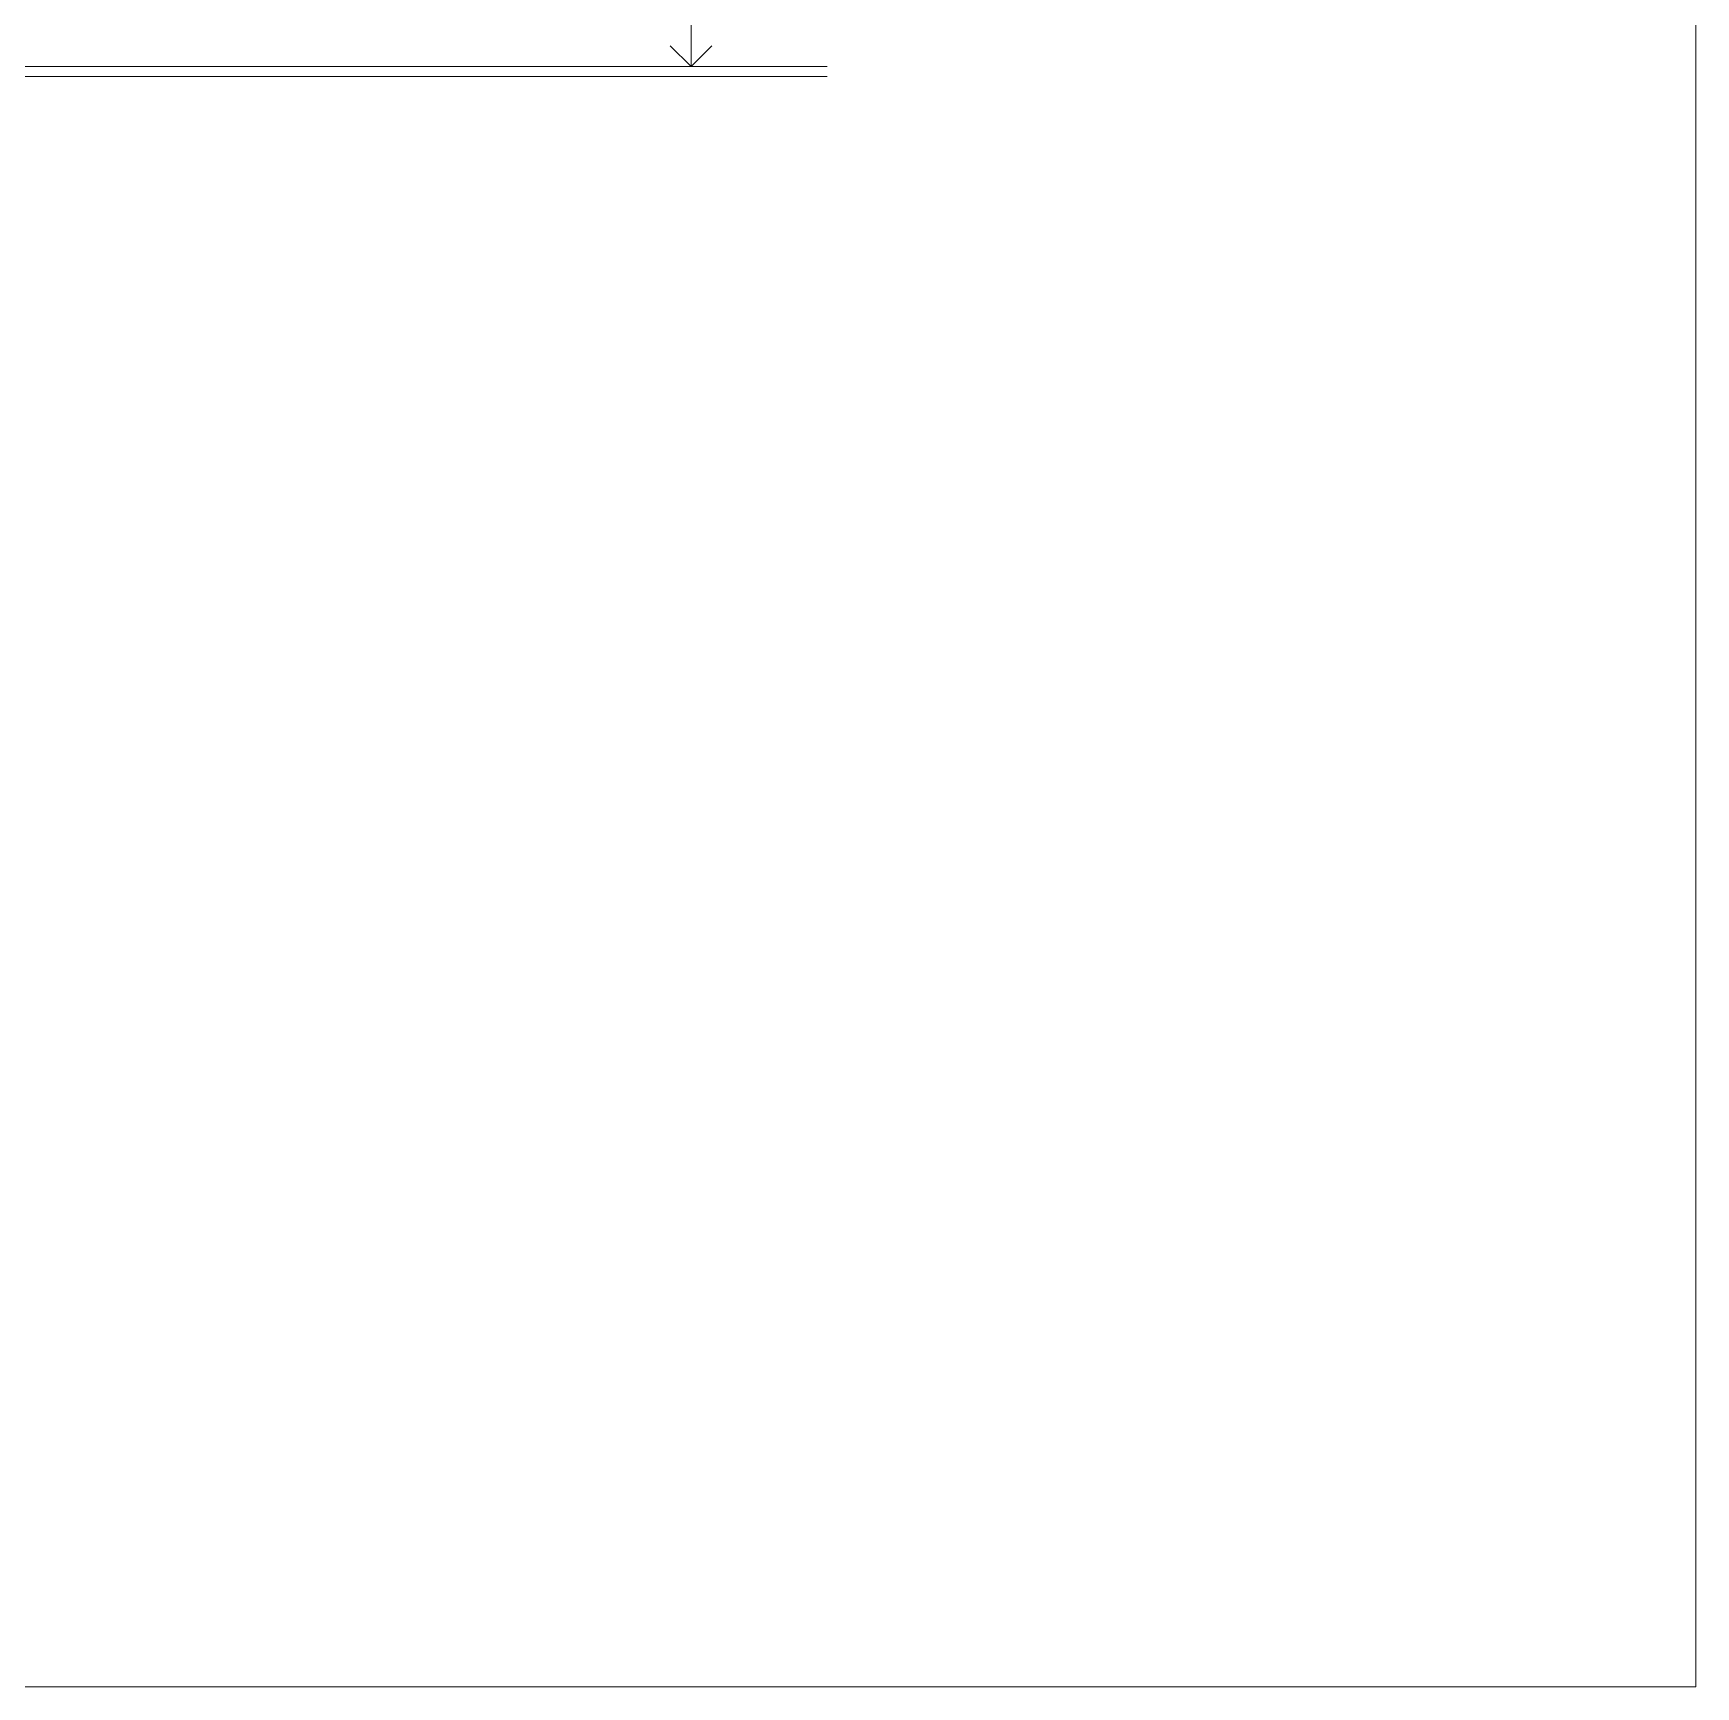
# Model space of a CAD drawing. Header units: millimetres. Extents: x 2399 to 111977, y 1313 to 59551.
# Drawn here: x 21626 to 29610, y 22763 to 30705 of the extents above; entities that cross this region are included whole.
import ezdxf

# ---------------------------------------------------------------- set-up
doc = ezdxf.new("R2010")
doc.units = ezdxf.units.MM
doc.layers.add('dim Level', color=7, linetype='Continuous', lineweight=13)
doc.layers.add('main line', color=7, linetype='Continuous', lineweight=13)

msp = doc.modelspace()

# ---------------------------------------------------------------- linework, layer by layer
at = {"layer": 'dim Level', "color": 7, "linetype": 'Continuous', "lineweight": 13}
for p, q in [((24785.595, 30544.9278), (24785.595, 30794.9278)), ((24785.595, 30544.9278), (24685.595, 30644.9278)), ((24885.595, 30644.9278), (24785.595, 30544.9278)), ((24785.595, 30544.9278), (24710.595, 30544.9278)), ((24785.595, 30544.9278), (24860.595, 30544.9278))]:
    msp.add_line(p, q, dxfattribs=at)
at = {"layer": 'main line', "color": 7, "linetype": 'Continuous', "lineweight": 13}
for p, q in [((29610.4608, 22762.7756), (29610.4608, 58744.6866)), ((25439.2967, 30544.9278), (7333.7998, 30544.9278)), ((7328.7402, 30497.4686), (25439.2967, 30497.4686)), ((2593.5239, 22762.7756), (29610.4608, 22762.7756))]:
    msp.add_line(p, q, dxfattribs=at)

doc.saveas('drawing.dxf')
